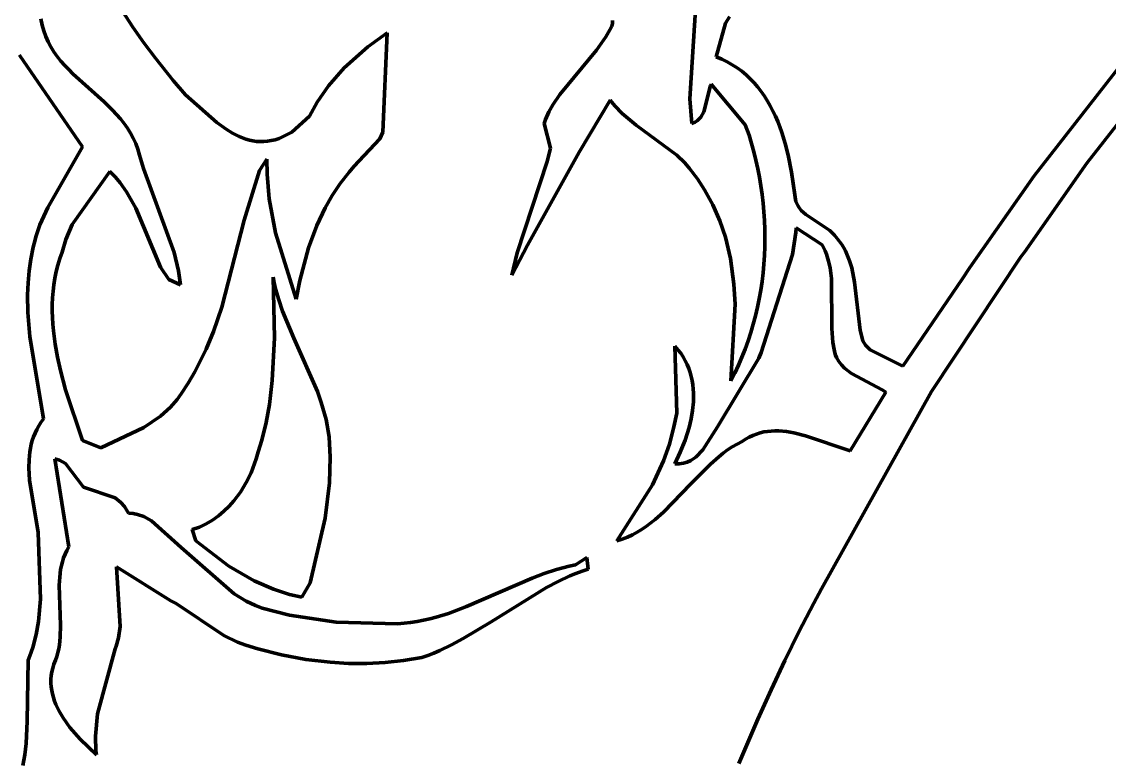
# Model space of a CAD drawing. Header units: millimetres. Extents: x 0 to 15.3, y 0 to 17.7.
# Drawn here: x 7.029 to 8.912, y 6.787 to 8.065 of the extents above; entities that cross this region are included whole.
import ezdxf

# ---------------------------------------------------------------- set-up
doc = ezdxf.new("R2010")
doc.units = ezdxf.units.MM
doc.layers.add('color#0a0a0aff', color=7, linetype='CONTINUOUS', lineweight=100)
doc.layers.add('color#ffffffff', color=7, linetype='CONTINUOUS', lineweight=100)

msp = doc.modelspace()

# ---------------------------------------------------------------- linework, layer by layer
at = {"layer": 'color#0a0a0aff'}
for p, q in [((8.7826, 7.7984), (9.0806, 8.1808)), ((7.2214, 8.0558), (7.2033, 8.0836)), ((8.186, 7.9315), (8.1964, 8.0952)), ((7.0621, 8.07), (7.0641, 8.0594)), ((8.052, 8.0623), (8.051, 8.0573)), ((8.0522, 8.0671), (8.052, 8.0623)), ((8.2479, 8.0625), (8.2315, 8.0042)), ((8.2548, 8.0736), (8.2479, 8.0625)), ((9.0634, 8.0632), (8.8737, 7.8202)), ((7.0641, 8.0594), (7.0669, 8.0493)), ((7.0669, 8.0493), (7.0704, 8.0396)), ((7.2405, 8.0285), (7.2214, 8.0558)), ((7.6619, 8.0457), (7.6283, 8.0217)), ((7.6543, 7.8739), (7.6619, 8.0457)), ((8.0477, 8.0509), (8.0405, 8.0387)), ((8.051, 8.0573), (8.0477, 8.0509)), ((7.0704, 8.0396), (7.0745, 8.0304)), ((7.0745, 8.0304), (7.0793, 8.0216)), ((7.2604, 8.0019), (7.2405, 8.0285)), ((8.0405, 8.0387), (8.0241, 8.0156)), ((7.1343, 7.8482), (7.0248, 8.0073)), ((7.0793, 8.0216), (7.0846, 8.0131)), ((7.0846, 8.0131), (7.0904, 8.005)), ((7.6283, 8.0217), (7.5871, 7.9852)), ((8.0241, 8.0156), (7.9606, 7.939)), ((7.0904, 8.005), (7.0966, 7.9971)), ((7.0966, 7.9971), (7.1033, 7.9895)), ((7.1033, 7.9895), (7.1103, 7.9821)), ((7.2913, 7.9633), (7.2604, 8.0019)), ((8.2315, 8.0042), (8.2414, 8.0002)), ((8.2414, 8.0002), (8.2507, 7.9957)), ((8.2507, 7.9957), (8.2596, 7.9907)), ((8.2596, 7.9907), (8.268, 7.9852)), ((7.1103, 7.9821), (7.1175, 7.9749)), ((7.1175, 7.9749), (7.1714, 7.9263)), ((7.5871, 7.9852), (7.5601, 7.9541)), ((8.268, 7.9852), (8.276, 7.9793)), ((8.276, 7.9793), (8.2836, 7.973)), ((8.2836, 7.973), (8.2907, 7.9663)), ((7.3126, 7.9383), (7.2913, 7.9633)), ((7.5601, 7.9541), (7.5406, 7.9258)), ((8.222, 7.9546), (8.2102, 7.9089)), ((8.223, 7.957), (8.222, 7.9546)), ((8.2816, 7.8868), (8.223, 7.957)), ((8.2907, 7.9663), (8.2974, 7.9593)), ((8.2974, 7.9593), (8.3038, 7.9519)), ((8.3038, 7.9519), (8.3097, 7.9441)), ((7.367, 7.8908), (7.3126, 7.9383)), ((7.9606, 7.939), (7.9489, 7.9213)), ((8.1896, 7.8886), (8.186, 7.9315)), ((8.3097, 7.9441), (8.3153, 7.9361)), ((8.3153, 7.9361), (8.3205, 7.9278)), ((7.1714, 7.9263), (7.1862, 7.9119)), ((7.1862, 7.9119), (7.1932, 7.9044)), ((7.5406, 7.9258), (7.5273, 7.9016)), ((7.9489, 7.9213), (7.942, 7.9089)), ((7.9944, 7.8394), (8.0479, 7.9293)), ((8.0479, 7.9293), (8.056, 7.9195)), ((8.056, 7.9195), (8.0691, 7.906)), ((8.3205, 7.9278), (8.3254, 7.9192)), ((8.3254, 7.9192), (8.33, 7.9104)), ((7.1932, 7.9044), (7.1998, 7.8968)), ((7.1998, 7.8968), (7.2061, 7.8889)), ((7.5273, 7.9016), (7.4966, 7.8741)), ((7.9361, 7.8958), (7.9335, 7.8891)), ((7.942, 7.9089), (7.9361, 7.8958)), ((8.0691, 7.906), (8.0933, 7.8862)), ((8.1996, 7.8941), (8.195, 7.891)), ((8.205, 7.8997), (8.1996, 7.8941)), ((8.2102, 7.9089), (8.205, 7.8997)), ((8.33, 7.9104), (8.3342, 7.9014)), ((8.3342, 7.9014), (8.3382, 7.8922)), ((7.2061, 7.8889), (7.2119, 7.8807)), ((7.2119, 7.8807), (7.2173, 7.8721)), ((7.383, 7.879), (7.367, 7.8908)), ((7.3941, 7.8722), (7.383, 7.879)), ((7.4966, 7.8741), (7.4745, 7.8631)), ((7.6494, 7.8624), (7.6543, 7.8739)), ((7.9335, 7.8891), (7.9446, 7.8462)), ((8.0933, 7.8862), (8.1638, 7.8337)), ((8.195, 7.891), (8.1896, 7.8886)), ((8.2888, 7.8689), (8.2816, 7.8868)), ((8.3382, 7.8922), (8.3418, 7.8828)), ((8.3418, 7.8828), (8.3452, 7.8733)), ((7.2173, 7.8721), (7.2221, 7.8632)), ((7.2221, 7.8632), (7.2263, 7.8539)), ((7.4054, 7.8664), (7.3941, 7.8722)), ((7.4112, 7.8639), (7.4054, 7.8664)), ((7.4171, 7.8618), (7.4112, 7.8639)), ((7.4231, 7.8601), (7.4171, 7.8618)), ((7.4292, 7.8588), (7.4231, 7.8601)), ((7.4353, 7.8579), (7.4292, 7.8588)), ((7.4416, 7.8575), (7.4353, 7.8579)), ((7.448, 7.8575), (7.4416, 7.8575)), ((7.4544, 7.8581), (7.448, 7.8575)), ((7.461, 7.8592), (7.4544, 7.8581)), ((7.4677, 7.8608), (7.461, 7.8592)), ((7.4745, 7.8631), (7.4677, 7.8608)), ((7.6041, 7.8141), (7.6494, 7.8624)), ((8.2931, 7.8544), (8.2888, 7.8689)), ((8.3452, 7.8733), (8.3512, 7.8539)), ((7.0743, 7.7433), (7.1343, 7.8482)), ((7.2263, 7.8539), (7.2298, 7.8442)), ((7.2298, 7.8442), (7.2326, 7.834)), ((7.905, 7.6781), (7.9944, 7.8394)), ((7.9446, 7.8462), (7.9392, 7.823)), ((8.297, 7.8399), (8.2931, 7.8544)), ((8.3006, 7.8252), (8.297, 7.8399)), ((8.3512, 7.8539), (8.3562, 7.8342)), ((7.2326, 7.834), (7.24, 7.8108)), ((7.4406, 7.8073), (7.4532, 7.8271)), ((7.4532, 7.8271), (7.4537, 7.8012)), ((7.9392, 7.823), (7.8868, 7.6648)), ((8.1638, 7.8337), (8.1771, 7.8204)), ((8.1771, 7.8204), (8.1852, 7.8106)), ((8.3039, 7.8104), (8.3006, 7.8252)), ((8.3562, 7.8342), (8.3622, 7.8045)), ((8.8737, 7.8202), (8.7656, 7.666)), ((7.1817, 7.8055), (7.1163, 7.7137)), ((7.191, 7.7961), (7.1817, 7.8055)), ((7.24, 7.8108), (7.2928, 7.6652)), ((7.4142, 7.7211), (7.4406, 7.8073)), ((7.4537, 7.8012), (7.4575, 7.7584)), ((7.5805, 7.7849), (7.5958, 7.8046)), ((7.5958, 7.8046), (7.6041, 7.8141)), ((8.1852, 7.8106), (8.1991, 7.7928)), ((8.3067, 7.7956), (8.3039, 7.8104)), ((8.3622, 7.8045), (8.3678, 7.7654)), ((8.6712, 7.6395), (8.7826, 7.7984)), ((7.1994, 7.7862), (7.191, 7.7961)), ((7.2106, 7.7704), (7.1994, 7.7862)), ((7.5667, 7.7641), (7.5805, 7.7849)), ((8.1991, 7.7928), (8.2116, 7.7741)), ((8.3092, 7.7807), (8.3067, 7.7956)), ((8.3113, 7.7657), (8.3092, 7.7807)), ((7.2264, 7.7423), (7.2106, 7.7704)), ((7.5544, 7.7425), (7.5667, 7.7641)), ((8.2116, 7.7741), (8.2261, 7.7478)), ((8.3131, 7.7507), (8.3113, 7.7657)), ((8.3678, 7.7654), (8.3682, 7.7612)), ((8.3682, 7.7612), (8.3689, 7.7573)), ((7.0602, 7.713), (7.0743, 7.7433)), ((7.2693, 7.6402), (7.2264, 7.7423)), ((7.4575, 7.7584), (7.4684, 7.6994)), ((7.5402, 7.7124), (7.5544, 7.7425)), ((8.2261, 7.7478), (8.238, 7.7203)), ((8.3144, 7.7356), (8.3131, 7.7507)), ((8.3689, 7.7573), (8.3699, 7.7536)), ((8.3699, 7.7536), (8.3713, 7.7502)), ((8.3713, 7.7502), (8.3729, 7.7469)), ((8.3729, 7.7469), (8.3747, 7.7439)), ((8.3747, 7.7439), (8.3791, 7.7383)), ((8.3154, 7.7205), (8.3144, 7.7356)), ((8.3791, 7.7383), (8.3871, 7.7309)), ((8.3871, 7.7309), (8.4286, 7.7033)), ((7.0536, 7.6941), (7.0602, 7.713)), ((7.1163, 7.7137), (7.1051, 7.6879)), ((7.3757, 7.5705), (7.4142, 7.7211)), ((7.5256, 7.6734), (7.5402, 7.7124)), ((8.238, 7.7203), (8.2476, 7.6918)), ((8.316, 7.7054), (8.3154, 7.7205)), ((8.3162, 7.6903), (8.316, 7.7054)), ((8.3705, 7.7079), (8.3698, 7.7001)), ((8.4151, 7.6785), (8.3705, 7.7079)), ((7.0502, 7.681), (7.0536, 7.6941)), ((7.1051, 7.6879), (7.0987, 7.666)), ((7.4684, 7.6994), (7.5042, 7.5845)), ((8.2476, 7.6918), (8.2564, 7.6551)), ((8.316, 7.6751), (8.3162, 7.6903)), ((8.3698, 7.7001), (8.3639, 7.6618)), ((8.4286, 7.7033), (8.4367, 7.6956)), ((8.4367, 7.6956), (8.4412, 7.6897)), ((8.4412, 7.6897), (8.4454, 7.6845)), ((7.0447, 7.6539), (7.0488, 7.6744)), ((7.0488, 7.6744), (7.0502, 7.681)), ((7.5104, 7.6171), (7.5256, 7.6734)), ((7.8778, 7.6261), (7.905, 7.6781)), ((8.3154, 7.66), (8.316, 7.6751)), ((8.4202, 7.668), (8.4151, 7.6785)), ((8.4226, 7.6622), (8.4202, 7.668)), ((8.4454, 7.6845), (8.4491, 7.6792)), ((8.4491, 7.6792), (8.4525, 7.6737)), ((8.4525, 7.6737), (8.4555, 7.6682)), ((8.4555, 7.6682), (8.4582, 7.6625)), ((7.0418, 7.6334), (7.0447, 7.6539)), ((7.0948, 7.6548), (7.0915, 7.6436)), ((7.0987, 7.666), (7.0948, 7.6548)), ((7.2928, 7.6652), (7.3002, 7.6335)), ((7.8868, 7.6648), (7.8778, 7.6261)), ((8.2564, 7.6551), (8.2623, 7.6105)), ((8.3639, 7.6618), (8.3097, 7.492)), ((8.3144, 7.645), (8.3154, 7.66)), ((8.4265, 7.6505), (8.4226, 7.6622)), ((8.4293, 7.6386), (8.4265, 7.6505)), ((8.4582, 7.6625), (8.4628, 7.6508)), ((8.4628, 7.6508), (8.4664, 7.6388)), ((8.7596, 7.6579), (8.6049, 7.4244)), ((8.7656, 7.666), (8.7596, 7.6579)), ((7.0399, 7.6128), (7.0418, 7.6334)), ((7.0887, 7.6323), (7.0864, 7.621)), ((7.0915, 7.6436), (7.0887, 7.6323)), ((7.2839, 7.6186), (7.2693, 7.6402)), ((7.3002, 7.6335), (7.3038, 7.6092)), ((8.3112, 7.6149), (8.313, 7.6299)), ((8.313, 7.6299), (8.3144, 7.645)), ((8.4317, 7.6204), (8.4293, 7.6386)), ((8.4664, 7.6388), (8.4712, 7.6138)), ((8.6577, 7.6194), (8.6712, 7.6395)), ((7.0391, 7.5922), (7.0399, 7.6128)), ((7.0864, 7.621), (7.0846, 7.6096)), ((7.3038, 7.6092), (7.2839, 7.6186)), ((7.4661, 7.6126), (7.4642, 7.6226)), ((7.4642, 7.6226), (7.4665, 7.5173)), ((7.4684, 7.6026), (7.4661, 7.6126)), ((7.5042, 7.5845), (7.5104, 7.6171)), ((8.2623, 7.6105), (8.2645, 7.5758)), ((8.309, 7.6), (8.3112, 7.6149)), ((8.4318, 7.5339), (8.4317, 7.6204)), ((8.4712, 7.6138), (8.481, 7.5307)), ((8.5552, 7.4686), (8.6577, 7.6194)), ((7.0395, 7.5613), (7.0391, 7.5922)), ((7.0832, 7.5982), (7.0823, 7.5868)), ((7.0846, 7.6096), (7.0832, 7.5982)), ((7.4739, 7.5831), (7.4684, 7.6026)), ((8.3064, 7.5851), (8.309, 7.6)), ((7.0818, 7.5754), (7.0817, 7.5639)), ((7.0823, 7.5868), (7.0818, 7.5754)), ((7.4804, 7.5639), (7.4739, 7.5831)), ((8.2645, 7.5758), (8.2569, 7.4429)), ((8.3033, 7.5704), (8.3064, 7.5851)), ((7.0427, 7.5201), (7.0395, 7.5613)), ((7.0817, 7.5639), (7.082, 7.5525)), ((7.3609, 7.5287), (7.3757, 7.5705)), ((7.4999, 7.5171), (7.4804, 7.5639)), ((8.296, 7.5411), (8.2999, 7.5557)), ((8.2999, 7.5557), (8.3033, 7.5704)), ((7.082, 7.5525), (7.0827, 7.541)), ((7.0827, 7.541), (7.0837, 7.5295)), ((8.2917, 7.5266), (8.296, 7.5411)), ((7.0665, 7.377), (7.0427, 7.5201)), ((7.0837, 7.5295), (7.0866, 7.5066)), ((7.3482, 7.4981), (7.3609, 7.5287)), ((7.4665, 7.5173), (7.4629, 7.4437)), ((7.541, 7.4244), (7.4999, 7.5171)), ((8.287, 7.5123), (8.2917, 7.5266)), ((8.4338, 7.5095), (8.4318, 7.5339)), ((8.481, 7.5307), (8.4855, 7.5122)), ((7.0866, 7.5066), (7.0907, 7.4838)), ((7.3387, 7.478), (7.3482, 7.4981)), ((8.1655, 7.4969), (8.1603, 7.5029)), ((8.1603, 7.5029), (8.1635, 7.3871)), ((8.1702, 7.4907), (8.1655, 7.4969)), ((8.2763, 7.4841), (8.2819, 7.4981)), ((8.2819, 7.4981), (8.287, 7.5123)), ((8.4359, 7.4974), (8.4338, 7.5095)), ((8.4374, 7.4914), (8.4359, 7.4974)), ((8.4855, 7.5122), (8.4903, 7.5049)), ((8.4903, 7.5049), (8.4983, 7.497)), ((8.4983, 7.497), (8.5552, 7.4686)), ((7.0907, 7.4838), (7.0958, 7.461)), ((7.3285, 7.4584), (7.3387, 7.478)), ((8.1744, 7.4844), (8.1702, 7.4907)), ((8.1781, 7.4779), (8.1744, 7.4844)), ((8.1813, 7.4712), (8.1781, 7.4779)), ((8.3056, 7.4825), (8.2338, 7.3631)), ((8.2703, 7.4702), (8.2763, 7.4841)), ((8.3097, 7.492), (8.3056, 7.4825)), ((8.4386, 7.4873), (8.4374, 7.4914)), ((8.4402, 7.4836), (8.4386, 7.4873)), ((8.4439, 7.4766), (8.4402, 7.4836)), ((7.0958, 7.461), (7.1049, 7.4272)), ((8.1841, 7.4644), (8.1813, 7.4712)), ((8.1865, 7.4575), (8.1841, 7.4644)), ((8.2638, 7.4565), (8.2703, 7.4702)), ((8.4485, 7.4705), (8.4439, 7.4766)), ((8.4538, 7.465), (8.4485, 7.4705)), ((8.4661, 7.4558), (8.4538, 7.465)), ((7.3174, 7.4392), (7.3285, 7.4584)), ((7.4629, 7.4437), (7.4578, 7.402)), ((8.1884, 7.4505), (8.1865, 7.4575)), ((8.19, 7.4434), (8.1884, 7.4505)), ((8.1911, 7.4362), (8.19, 7.4434)), ((8.2569, 7.4429), (8.2638, 7.4565)), ((8.5192, 7.4277), (8.4661, 7.4558)), ((7.1049, 7.4272), (7.134, 7.3394)), ((7.3053, 7.4204), (7.3174, 7.4392)), ((7.5477, 7.4053), (7.541, 7.4244)), ((8.1919, 7.4289), (8.1911, 7.4362)), ((8.1923, 7.4216), (8.1919, 7.4289)), ((8.1924, 7.4142), (8.1923, 7.4216)), ((8.6049, 7.4244), (8.4139, 7.0826)), ((8.4639, 7.322), (8.5255, 7.4232)), ((8.5255, 7.4232), (8.5192, 7.4277)), ((7.2865, 7.3975), (7.2982, 7.4108)), ((7.2982, 7.4108), (7.3053, 7.4204)), ((7.5535, 7.3859), (7.5477, 7.4053)), ((8.1907, 7.3919), (8.1922, 7.4068)), ((8.1922, 7.4068), (8.1924, 7.4142)), ((7.2691, 7.382), (7.2865, 7.3975)), ((7.4578, 7.402), (7.4521, 7.371)), ((7.5559, 7.3761), (7.5535, 7.3859)), ((8.1635, 7.3871), (8.1583, 7.3633)), ((8.1882, 7.3769), (8.1907, 7.3919)), ((7.0549, 7.3589), (7.0583, 7.3651)), ((7.0583, 7.3651), (7.0621, 7.3711)), ((7.0621, 7.3711), (7.0665, 7.377)), ((7.2402, 7.3623), (7.2691, 7.382)), ((7.4521, 7.371), (7.4445, 7.3403)), ((7.558, 7.3661), (7.5559, 7.3761)), ((7.5597, 7.356), (7.558, 7.3661)), ((8.1847, 7.3621), (8.1882, 7.3769)), ((7.0472, 7.3398), (7.0494, 7.3462)), ((7.0494, 7.3462), (7.0519, 7.3526)), ((7.0519, 7.3526), (7.0549, 7.3589)), ((7.1661, 7.3268), (7.2402, 7.3623)), ((7.5611, 7.3458), (7.5597, 7.356)), ((8.1583, 7.3633), (8.1506, 7.3334)), ((8.1778, 7.3403), (8.1847, 7.3621)), ((8.2338, 7.3631), (8.2084, 7.3237)), ((8.2887, 7.3456), (8.295, 7.3485)), ((8.295, 7.3485), (8.3013, 7.3509)), ((8.3013, 7.3509), (8.3076, 7.3529)), ((8.3076, 7.3529), (8.314, 7.3544)), ((8.314, 7.3544), (8.3205, 7.3554)), ((8.3205, 7.3554), (8.327, 7.3561)), ((8.327, 7.3561), (8.3335, 7.3563)), ((8.3335, 7.3563), (8.34, 7.3563)), ((8.34, 7.3563), (8.3532, 7.3551)), ((8.3532, 7.3551), (8.3664, 7.3529)), ((8.3664, 7.3529), (8.3863, 7.3479)), ((8.3863, 7.3479), (8.4639, 7.322)), ((7.044, 7.3265), (7.0454, 7.3332)), ((7.0454, 7.3332), (7.0472, 7.3398)), ((7.134, 7.3394), (7.1661, 7.3268)), ((7.4445, 7.3403), (7.4384, 7.32)), ((7.5632, 7.3105), (7.5611, 7.3458)), ((8.1506, 7.3334), (8.1404, 7.3045)), ((8.1694, 7.3193), (8.1778, 7.3403)), ((8.2515, 7.3232), (8.2595, 7.3285)), ((8.2595, 7.3285), (8.2678, 7.3335)), ((8.2678, 7.3335), (8.2764, 7.338)), ((8.2764, 7.338), (8.2825, 7.3421)), ((8.2825, 7.3421), (8.2887, 7.3456)), ((7.0416, 7.3061), (7.0429, 7.3198)), ((7.0429, 7.3198), (7.044, 7.3265)), ((7.4384, 7.32), (7.435, 7.3077)), ((7.5621, 7.2664), (7.5632, 7.3105)), ((8.1598, 7.2994), (8.1694, 7.3193)), ((8.1962, 7.311), (8.1878, 7.3052)), ((8.2084, 7.3237), (8.1962, 7.311)), ((8.2216, 7.2989), (8.2361, 7.3116)), ((8.2361, 7.3116), (8.2437, 7.3175)), ((8.2437, 7.3175), (8.2515, 7.3232)), ((7.0413, 7.2922), (7.0416, 7.3061)), ((7.0426, 7.271), (7.0413, 7.2922)), ((7.0863, 7.3077), (7.1103, 7.1555)), ((7.094, 7.3058), (7.0863, 7.3077)), ((7.1046, 7.2999), (7.094, 7.3058)), ((7.1356, 7.2586), (7.1046, 7.2999)), ((7.435, 7.3077), (7.4261, 7.2838)), ((8.1404, 7.3045), (8.1212, 7.2628)), ((8.1638, 7.2992), (8.1598, 7.2994)), ((8.1677, 7.2993), (8.1638, 7.2992)), ((8.1749, 7.3003), (8.1677, 7.2993)), ((8.1816, 7.3023), (8.1749, 7.3003)), ((8.1878, 7.3052), (8.1816, 7.3023)), ((8.1875, 7.2644), (8.2216, 7.2989)), ((7.0572, 7.1804), (7.0426, 7.271)), ((7.4261, 7.2838), (7.4177, 7.2666)), ((7.1906, 7.2401), (7.1356, 7.2586)), ((7.4177, 7.2666), (7.4079, 7.2503)), ((7.5547, 7.205), (7.5621, 7.2664)), ((8.1212, 7.2628), (8.0594, 7.1656)), ((8.1404, 7.2156), (8.1875, 7.2644)), ((7.2006, 7.2325), (7.1906, 7.2401)), ((7.3965, 7.2351), (7.3882, 7.2257)), ((7.4079, 7.2503), (7.3965, 7.2351)), ((7.207, 7.2253), (7.2006, 7.2325)), ((7.2122, 7.2167), (7.207, 7.2253)), ((7.2137, 7.2135), (7.2122, 7.2167)), ((7.3791, 7.217), (7.3695, 7.2089)), ((7.3882, 7.2257), (7.3791, 7.217)), ((8.1261, 7.2029), (8.1404, 7.2156)), ((7.2219, 7.2129), (7.2137, 7.2135)), ((7.2296, 7.2114), (7.2219, 7.2129)), ((7.2405, 7.2078), (7.2296, 7.2114)), ((7.2537, 7.2006), (7.2405, 7.2078)), ((7.3051, 7.154), (7.2537, 7.2006)), ((7.3591, 7.2017), (7.3482, 7.1952)), ((7.3695, 7.2089), (7.3591, 7.2017)), ((7.5283, 7.0932), (7.5547, 7.205)), ((8.111, 7.1913), (8.1187, 7.197)), ((8.1187, 7.197), (8.1261, 7.2029)), ((7.0616, 7.0646), (7.0572, 7.1804)), ((7.3366, 7.1897), (7.3243, 7.1852)), ((7.3243, 7.1852), (7.3302, 7.1659)), ((7.3482, 7.1952), (7.3366, 7.1897)), ((8.0779, 7.1724), (8.0866, 7.1765)), ((8.0866, 7.1765), (8.095, 7.1811)), ((8.095, 7.1811), (8.1032, 7.186)), ((8.1032, 7.186), (8.111, 7.1913)), ((7.3302, 7.1659), (7.3878, 7.1218)), ((8.0594, 7.1656), (8.0688, 7.1688)), ((8.0688, 7.1688), (8.0779, 7.1724)), ((7.1039, 7.1426), (7.1014, 7.1361)), ((7.1068, 7.1491), (7.1039, 7.1426)), ((7.1103, 7.1555), (7.1068, 7.1491)), ((7.3966, 7.0739), (7.3051, 7.154)), ((7.0977, 7.1229), (7.0963, 7.1162)), ((7.0993, 7.1295), (7.0977, 7.1229)), ((7.1014, 7.1361), (7.0993, 7.1295)), ((7.1993, 7.0174), (7.1928, 7.1205)), ((7.1928, 7.1205), (7.2872, 7.062)), ((7.3878, 7.1218), (7.4317, 7.0963)), ((7.9768, 7.122), (7.9659, 7.1192)), ((7.9878, 7.1244), (7.9768, 7.122)), ((8.0074, 7.1368), (7.9878, 7.1244)), ((8.01, 7.117), (8.0074, 7.1368)), ((7.0946, 7.1027), (7.0939, 7.0891)), ((7.0963, 7.1162), (7.0946, 7.1027)), ((7.9129, 7.1012), (7.7993, 7.0519)), ((7.9339, 7.1091), (7.9129, 7.1012)), ((7.9552, 7.1161), (7.9339, 7.1091)), ((7.9659, 7.1192), (7.9552, 7.1161)), ((7.9578, 7.0955), (7.9783, 7.105)), ((7.9783, 7.105), (7.9887, 7.1093)), ((7.9887, 7.1093), (7.9993, 7.1134)), ((7.9993, 7.1134), (8.01, 7.117)), ((7.0939, 7.0891), (7.0963, 7.0199)), ((7.4317, 7.0963), (7.4649, 7.0819)), ((7.5138, 7.068), (7.5283, 7.0932)), ((7.8417, 7.0256), (7.9379, 7.0851)), ((7.9379, 7.0851), (7.9578, 7.0955)), ((8.4139, 7.0826), (8.4007, 7.058)), ((7.058, 7.0263), (7.0616, 7.0646)), ((7.4174, 7.0615), (7.3966, 7.0739)), ((7.4649, 7.0819), (7.4925, 7.0729)), ((7.4925, 7.0729), (7.5138, 7.068)), ((7.2872, 7.062), (7.2966, 7.0573)), ((7.2966, 7.0573), (7.379, 7.0018)), ((7.4339, 7.0536), (7.4174, 7.0615)), ((7.4454, 7.0492), (7.4339, 7.0536)), ((7.4928, 7.0368), (7.4454, 7.0492)), ((7.7993, 7.0519), (7.7678, 7.0401)), ((8.4007, 7.058), (8.3751, 7.0084)), ((7.0538, 7.0036), (7.058, 7.0263)), ((7.5736, 7.0251), (7.4928, 7.0368)), ((7.7137, 7.026), (7.7025, 7.0243)), ((7.7247, 7.0282), (7.7137, 7.026)), ((7.7356, 7.0307), (7.7247, 7.0282)), ((7.7464, 7.0335), (7.7356, 7.0307)), ((7.7678, 7.0401), (7.7464, 7.0335)), ((7.0963, 7.0199), (7.0957, 6.9992)), ((7.1963, 6.998), (7.1993, 7.0174)), ((7.6798, 7.0222), (7.5736, 7.0251)), ((7.6912, 7.023), (7.6798, 7.0222)), ((7.7025, 7.0243), (7.6912, 7.023)), ((7.7933, 6.9964), (7.8417, 7.0256)), ((8.3751, 7.0084), (8.3504, 6.9584)), ((7.048, 6.9812), (7.0538, 7.0036)), ((7.0957, 6.9992), (7.0941, 6.9856)), ((7.1923, 6.9836), (7.1963, 6.998)), ((7.379, 7.0018), (7.4023, 6.99)), ((7.4023, 6.99), (7.4173, 6.9849)), ((7.7735, 6.9857), (7.7933, 6.9964)), ((7.043, 6.9665), (7.048, 6.9812)), ((7.0914, 6.9721), (7.0894, 6.9655)), ((7.0929, 6.9788), (7.0914, 6.9721)), ((7.0941, 6.9856), (7.0929, 6.9788)), ((7.1602, 6.8663), (7.1906, 6.9788)), ((7.1906, 6.9788), (7.1923, 6.9836)), ((7.4173, 6.9849), (7.4376, 6.9787)), ((7.4376, 6.9787), (7.4788, 6.9682)), ((7.7324, 6.9673), (7.7429, 6.9715)), ((7.7429, 6.9715), (7.7532, 6.976)), ((7.7532, 6.976), (7.7735, 6.9857)), ((7.0384, 6.8534), (7.0401, 6.9592)), ((7.0401, 6.9592), (7.043, 6.9665)), ((7.0845, 6.9522), (7.0825, 6.9455)), ((7.0871, 6.9589), (7.0845, 6.9522)), ((7.0894, 6.9655), (7.0871, 6.9589)), ((7.4788, 6.9682), (7.5207, 6.9604)), ((7.5207, 6.9604), (7.563, 6.9554)), ((7.563, 6.9554), (7.5949, 6.9536)), ((7.5949, 6.9536), (7.6268, 6.9534)), ((7.6268, 6.9534), (7.6586, 6.955)), ((7.6586, 6.955), (7.6903, 6.9583)), ((7.6903, 6.9583), (7.7218, 6.9635)), ((7.7218, 6.9635), (7.7324, 6.9673)), ((8.3504, 6.9584), (8.3267, 6.9079)), ((7.08, 6.9324), (7.0795, 6.9259)), ((7.081, 6.9389), (7.08, 6.9324)), ((7.0825, 6.9455), (7.081, 6.9389)), ((7.0795, 6.9259), (7.0795, 6.9194)), ((7.0795, 6.9194), (7.08, 6.9131)), ((7.08, 6.9131), (7.0808, 6.9068)), ((7.0808, 6.9068), (7.0821, 6.9005)), ((7.0821, 6.9005), (7.0837, 6.8944)), ((7.0837, 6.8944), (7.0857, 6.8883)), ((8.3267, 6.9079), (8.3039, 6.857)), ((7.0857, 6.8883), (7.0881, 6.8823)), ((7.0881, 6.8823), (7.0937, 6.8705)), ((7.0937, 6.8705), (7.1004, 6.859)), ((7.1004, 6.859), (7.112, 6.8426)), ((7.1569, 6.8276), (7.1602, 6.8663)), ((8.3039, 6.857), (8.2711, 6.78)), ((7.0363, 6.8145), (7.0384, 6.8534)), ((7.112, 6.8426), (7.1298, 6.8221)), ((7.1298, 6.8221), (7.1581, 6.7949)), ((7.1575, 6.8015), (7.1569, 6.8276)), ((7.0342, 6.7953), (7.0363, 6.8145)), ((7.1581, 6.7949), (7.1575, 6.8015)), ((7.031, 6.7764), (7.0342, 6.7953))]:
    msp.add_line(p, q, dxfattribs=at)
at = {"layer": 'color#ffffffff'}
for p, q in [((9.0806, 8.1808), (8.7826, 7.7984)), ((7.2033, 8.0836), (7.2214, 8.0558)), ((8.1964, 8.0952), (8.186, 7.9315)), ((7.0641, 8.0594), (7.0621, 8.07)), ((8.051, 8.0573), (8.052, 8.0623)), ((8.052, 8.0623), (8.0522, 8.0671)), ((8.2315, 8.0042), (8.2479, 8.0625)), ((8.2479, 8.0625), (8.2548, 8.0736)), ((8.8737, 7.8202), (9.0634, 8.0632)), ((7.0669, 8.0493), (7.0641, 8.0594)), ((7.0704, 8.0396), (7.0669, 8.0493)), ((7.2214, 8.0558), (7.2405, 8.0285)), ((7.6283, 8.0217), (7.6619, 8.0457)), ((7.6619, 8.0457), (7.6543, 7.8739)), ((8.0405, 8.0387), (8.0477, 8.0509)), ((8.0477, 8.0509), (8.051, 8.0573)), ((7.0745, 8.0304), (7.0704, 8.0396)), ((7.0793, 8.0216), (7.0745, 8.0304)), ((7.2405, 8.0285), (7.2604, 8.0019)), ((8.0241, 8.0156), (8.0405, 8.0387)), ((7.0248, 8.0073), (7.1343, 7.8482)), ((7.0846, 8.0131), (7.0793, 8.0216)), ((7.0904, 8.005), (7.0846, 8.0131)), ((7.5871, 7.9852), (7.6283, 8.0217)), ((7.9606, 7.939), (8.0241, 8.0156)), ((7.0966, 7.9971), (7.0904, 8.005)), ((7.1033, 7.9895), (7.0966, 7.9971)), ((7.1103, 7.9821), (7.1033, 7.9895)), ((7.2604, 8.0019), (7.2913, 7.9633)), ((8.2414, 8.0002), (8.2315, 8.0042)), ((8.2507, 7.9957), (8.2414, 8.0002)), ((8.2596, 7.9907), (8.2507, 7.9957)), ((8.268, 7.9852), (8.2596, 7.9907)), ((7.1175, 7.9749), (7.1103, 7.9821)), ((7.1714, 7.9263), (7.1175, 7.9749)), ((7.5601, 7.9541), (7.5871, 7.9852)), ((8.276, 7.9793), (8.268, 7.9852)), ((8.2836, 7.973), (8.276, 7.9793)), ((8.2907, 7.9663), (8.2836, 7.973)), ((7.2913, 7.9633), (7.3126, 7.9383)), ((7.5406, 7.9258), (7.5601, 7.9541)), ((8.2102, 7.9089), (8.222, 7.9546)), ((8.222, 7.9546), (8.223, 7.957)), ((8.223, 7.957), (8.2816, 7.8868)), ((8.2974, 7.9593), (8.2907, 7.9663)), ((8.3038, 7.9519), (8.2974, 7.9593)), ((8.3097, 7.9441), (8.3038, 7.9519)), ((7.3126, 7.9383), (7.367, 7.8908)), ((7.9489, 7.9213), (7.9606, 7.939)), ((8.186, 7.9315), (8.1896, 7.8886)), ((8.3153, 7.9361), (8.3097, 7.9441)), ((8.3205, 7.9278), (8.3153, 7.9361)), ((7.1862, 7.9119), (7.1714, 7.9263)), ((7.1932, 7.9044), (7.1862, 7.9119)), ((7.5273, 7.9016), (7.5406, 7.9258)), ((7.942, 7.9089), (7.9489, 7.9213)), ((8.0479, 7.9293), (7.9944, 7.8394)), ((8.056, 7.9195), (8.0479, 7.9293)), ((8.0691, 7.906), (8.056, 7.9195)), ((8.3254, 7.9192), (8.3205, 7.9278)), ((8.33, 7.9104), (8.3254, 7.9192)), ((7.1998, 7.8968), (7.1932, 7.9044)), ((7.2061, 7.8889), (7.1998, 7.8968)), ((7.4966, 7.8741), (7.5273, 7.9016)), ((7.9335, 7.8891), (7.9361, 7.8958)), ((7.9361, 7.8958), (7.942, 7.9089)), ((8.0933, 7.8862), (8.0691, 7.906)), ((8.195, 7.891), (8.1996, 7.8941)), ((8.1996, 7.8941), (8.205, 7.8997)), ((8.205, 7.8997), (8.2102, 7.9089)), ((8.3342, 7.9014), (8.33, 7.9104)), ((8.3382, 7.8922), (8.3342, 7.9014)), ((7.2119, 7.8807), (7.2061, 7.8889)), ((7.2173, 7.8721), (7.2119, 7.8807)), ((7.367, 7.8908), (7.383, 7.879)), ((7.383, 7.879), (7.3941, 7.8722)), ((7.4745, 7.8631), (7.4966, 7.8741)), ((7.6543, 7.8739), (7.6494, 7.8624)), ((7.9446, 7.8462), (7.9335, 7.8891)), ((8.1638, 7.8337), (8.0933, 7.8862)), ((8.1896, 7.8886), (8.195, 7.891)), ((8.2816, 7.8868), (8.2888, 7.8689)), ((8.3418, 7.8828), (8.3382, 7.8922)), ((8.3452, 7.8733), (8.3418, 7.8828)), ((7.2221, 7.8632), (7.2173, 7.8721)), ((7.2263, 7.8539), (7.2221, 7.8632)), ((7.3941, 7.8722), (7.4054, 7.8664)), ((7.4054, 7.8664), (7.4112, 7.8639)), ((7.4112, 7.8639), (7.4171, 7.8618)), ((7.4171, 7.8618), (7.4231, 7.8601)), ((7.4231, 7.8601), (7.4292, 7.8588)), ((7.4292, 7.8588), (7.4353, 7.8579)), ((7.4353, 7.8579), (7.4416, 7.8575)), ((7.4416, 7.8575), (7.448, 7.8575)), ((7.448, 7.8575), (7.4544, 7.8581)), ((7.4544, 7.8581), (7.461, 7.8592)), ((7.461, 7.8592), (7.4677, 7.8608)), ((7.4677, 7.8608), (7.4745, 7.8631)), ((7.6494, 7.8624), (7.6041, 7.8141)), ((8.2888, 7.8689), (8.2931, 7.8544)), ((8.3512, 7.8539), (8.3452, 7.8733)), ((7.1343, 7.8482), (7.0743, 7.7433)), ((7.2298, 7.8442), (7.2263, 7.8539)), ((7.2326, 7.834), (7.2298, 7.8442)), ((7.9944, 7.8394), (7.905, 7.6781)), ((7.9392, 7.823), (7.9446, 7.8462)), ((8.2931, 7.8544), (8.297, 7.8399)), ((8.297, 7.8399), (8.3006, 7.8252)), ((8.3562, 7.8342), (8.3512, 7.8539)), ((7.24, 7.8108), (7.2326, 7.834)), ((7.4532, 7.8271), (7.4406, 7.8073)), ((7.4537, 7.8012), (7.4532, 7.8271)), ((7.8868, 7.6648), (7.9392, 7.823)), ((8.1771, 7.8204), (8.1638, 7.8337)), ((8.1852, 7.8106), (8.1771, 7.8204)), ((8.3006, 7.8252), (8.3039, 7.8104)), ((8.3622, 7.8045), (8.3562, 7.8342)), ((8.7656, 7.666), (8.8737, 7.8202)), ((7.1163, 7.7137), (7.1817, 7.8055)), ((7.1817, 7.8055), (7.191, 7.7961)), ((7.2928, 7.6652), (7.24, 7.8108)), ((7.4406, 7.8073), (7.4142, 7.7211)), ((7.4575, 7.7584), (7.4537, 7.8012)), ((7.5958, 7.8046), (7.5805, 7.7849)), ((7.6041, 7.8141), (7.5958, 7.8046)), ((8.1991, 7.7928), (8.1852, 7.8106)), ((8.3039, 7.8104), (8.3067, 7.7956)), ((8.3678, 7.7654), (8.3622, 7.8045)), ((8.7826, 7.7984), (8.6712, 7.6395)), ((7.191, 7.7961), (7.1994, 7.7862)), ((7.1994, 7.7862), (7.2106, 7.7704)), ((7.5805, 7.7849), (7.5667, 7.7641)), ((8.2116, 7.7741), (8.1991, 7.7928)), ((8.3067, 7.7956), (8.3092, 7.7807)), ((8.3092, 7.7807), (8.3113, 7.7657)), ((7.2106, 7.7704), (7.2264, 7.7423)), ((7.5667, 7.7641), (7.5544, 7.7425)), ((8.2261, 7.7478), (8.2116, 7.7741)), ((8.3113, 7.7657), (8.3131, 7.7507)), ((8.3682, 7.7612), (8.3678, 7.7654)), ((8.3689, 7.7573), (8.3682, 7.7612)), ((7.0743, 7.7433), (7.0602, 7.713)), ((7.2264, 7.7423), (7.2693, 7.6402)), ((7.4684, 7.6994), (7.4575, 7.7584)), ((7.5544, 7.7425), (7.5402, 7.7124)), ((8.238, 7.7203), (8.2261, 7.7478)), ((8.3131, 7.7507), (8.3144, 7.7356)), ((8.3699, 7.7536), (8.3689, 7.7573)), ((8.3713, 7.7502), (8.3699, 7.7536)), ((8.3729, 7.7469), (8.3713, 7.7502)), ((8.3747, 7.7439), (8.3729, 7.7469)), ((8.3791, 7.7383), (8.3747, 7.7439)), ((8.3144, 7.7356), (8.3154, 7.7205)), ((8.3871, 7.7309), (8.3791, 7.7383)), ((8.4286, 7.7033), (8.3871, 7.7309)), ((7.0602, 7.713), (7.0536, 7.6941)), ((7.1051, 7.6879), (7.1163, 7.7137)), ((7.4142, 7.7211), (7.3757, 7.5705)), ((7.5402, 7.7124), (7.5256, 7.6734)), ((8.2476, 7.6918), (8.238, 7.7203)), ((8.3154, 7.7205), (8.316, 7.7054)), ((8.316, 7.7054), (8.3162, 7.6903)), ((8.3698, 7.7001), (8.3705, 7.7079)), ((8.3705, 7.7079), (8.4151, 7.6785)), ((7.0536, 7.6941), (7.0502, 7.681)), ((7.0987, 7.666), (7.1051, 7.6879)), ((7.5042, 7.5845), (7.4684, 7.6994)), ((8.2564, 7.6551), (8.2476, 7.6918)), ((8.3162, 7.6903), (8.316, 7.6751)), ((8.3639, 7.6618), (8.3698, 7.7001)), ((8.4367, 7.6956), (8.4286, 7.7033)), ((8.4412, 7.6897), (8.4367, 7.6956)), ((8.4454, 7.6845), (8.4412, 7.6897)), ((7.0488, 7.6744), (7.0447, 7.6539)), ((7.0502, 7.681), (7.0488, 7.6744)), ((7.5256, 7.6734), (7.5104, 7.6171)), ((7.905, 7.6781), (7.8778, 7.6261)), ((8.316, 7.6751), (8.3154, 7.66)), ((8.4151, 7.6785), (8.4202, 7.668)), ((8.4202, 7.668), (8.4226, 7.6622)), ((8.4491, 7.6792), (8.4454, 7.6845)), ((8.4525, 7.6737), (8.4491, 7.6792)), ((8.4555, 7.6682), (8.4525, 7.6737)), ((8.4582, 7.6625), (8.4555, 7.6682)), ((7.0447, 7.6539), (7.0418, 7.6334)), ((7.0915, 7.6436), (7.0948, 7.6548)), ((7.0948, 7.6548), (7.0987, 7.666)), ((7.3002, 7.6335), (7.2928, 7.6652)), ((7.8778, 7.6261), (7.8868, 7.6648)), ((8.2623, 7.6105), (8.2564, 7.6551)), ((8.3097, 7.492), (8.3639, 7.6618)), ((8.3154, 7.66), (8.3144, 7.645)), ((8.4226, 7.6622), (8.4265, 7.6505)), ((8.4265, 7.6505), (8.4293, 7.6386)), ((8.4628, 7.6508), (8.4582, 7.6625)), ((8.4664, 7.6388), (8.4628, 7.6508)), ((8.6049, 7.4244), (8.7596, 7.6579)), ((8.7596, 7.6579), (8.7656, 7.666)), ((7.0418, 7.6334), (7.0399, 7.6128)), ((7.0864, 7.621), (7.0887, 7.6323)), ((7.0887, 7.6323), (7.0915, 7.6436)), ((7.2693, 7.6402), (7.2839, 7.6186)), ((7.3038, 7.6092), (7.3002, 7.6335)), ((8.313, 7.6299), (8.3112, 7.6149)), ((8.3144, 7.645), (8.313, 7.6299)), ((8.4293, 7.6386), (8.4317, 7.6204)), ((8.4712, 7.6138), (8.4664, 7.6388)), ((8.6712, 7.6395), (8.6577, 7.6194)), ((7.0399, 7.6128), (7.0391, 7.5922)), ((7.0846, 7.6096), (7.0864, 7.621)), ((7.2839, 7.6186), (7.3038, 7.6092)), ((7.4665, 7.5173), (7.4642, 7.6226)), ((7.4642, 7.6226), (7.4661, 7.6126)), ((7.4661, 7.6126), (7.4684, 7.6026)), ((7.5104, 7.6171), (7.5042, 7.5845)), ((8.2645, 7.5758), (8.2623, 7.6105)), ((8.3112, 7.6149), (8.309, 7.6)), ((8.4317, 7.6204), (8.4318, 7.5339)), ((8.481, 7.5307), (8.4712, 7.6138)), ((8.6577, 7.6194), (8.5552, 7.4686)), ((7.0391, 7.5922), (7.0395, 7.5613)), ((7.0823, 7.5868), (7.0832, 7.5982)), ((7.0832, 7.5982), (7.0846, 7.6096)), ((7.4684, 7.6026), (7.4739, 7.5831)), ((8.309, 7.6), (8.3064, 7.5851)), ((7.0817, 7.5639), (7.0818, 7.5754)), ((7.0818, 7.5754), (7.0823, 7.5868)), ((7.4739, 7.5831), (7.4804, 7.5639)), ((8.2569, 7.4429), (8.2645, 7.5758)), ((8.3064, 7.5851), (8.3033, 7.5704)), ((7.0395, 7.5613), (7.0427, 7.5201)), ((7.082, 7.5525), (7.0817, 7.5639)), ((7.3757, 7.5705), (7.3609, 7.5287)), ((7.4804, 7.5639), (7.4999, 7.5171)), ((8.2999, 7.5557), (8.296, 7.5411)), ((8.3033, 7.5704), (8.2999, 7.5557)), ((7.0827, 7.541), (7.082, 7.5525)), ((7.0837, 7.5295), (7.0827, 7.541)), ((8.296, 7.5411), (8.2917, 7.5266)), ((7.0427, 7.5201), (7.0665, 7.377)), ((7.0866, 7.5066), (7.0837, 7.5295)), ((7.3609, 7.5287), (7.3482, 7.4981)), ((7.4629, 7.4437), (7.4665, 7.5173)), ((7.4999, 7.5171), (7.541, 7.4244)), ((8.2917, 7.5266), (8.287, 7.5123)), ((8.4318, 7.5339), (8.4338, 7.5095)), ((8.4855, 7.5122), (8.481, 7.5307)), ((7.0907, 7.4838), (7.0866, 7.5066)), ((7.3482, 7.4981), (7.3387, 7.478)), ((8.1635, 7.3871), (8.1603, 7.5029)), ((8.1603, 7.5029), (8.1655, 7.4969)), ((8.1655, 7.4969), (8.1702, 7.4907)), ((8.2819, 7.4981), (8.2763, 7.4841)), ((8.287, 7.5123), (8.2819, 7.4981)), ((8.4338, 7.5095), (8.4359, 7.4974)), ((8.4359, 7.4974), (8.4374, 7.4914)), ((8.4903, 7.5049), (8.4855, 7.5122)), ((8.4983, 7.497), (8.4903, 7.5049)), ((8.5552, 7.4686), (8.4983, 7.497)), ((7.0958, 7.461), (7.0907, 7.4838)), ((7.3387, 7.478), (7.3285, 7.4584)), ((8.1702, 7.4907), (8.1744, 7.4844)), ((8.1744, 7.4844), (8.1781, 7.4779)), ((8.1781, 7.4779), (8.1813, 7.4712)), ((8.2338, 7.3631), (8.3056, 7.4825)), ((8.2763, 7.4841), (8.2703, 7.4702)), ((8.3056, 7.4825), (8.3097, 7.492)), ((8.4374, 7.4914), (8.4386, 7.4873)), ((8.4386, 7.4873), (8.4402, 7.4836)), ((8.4402, 7.4836), (8.4439, 7.4766)), ((7.1049, 7.4272), (7.0958, 7.461)), ((8.1813, 7.4712), (8.1841, 7.4644)), ((8.1841, 7.4644), (8.1865, 7.4575)), ((8.2703, 7.4702), (8.2638, 7.4565)), ((8.4439, 7.4766), (8.4485, 7.4705)), ((8.4485, 7.4705), (8.4538, 7.465)), ((8.4538, 7.465), (8.4661, 7.4558)), ((7.3285, 7.4584), (7.3174, 7.4392)), ((7.4578, 7.402), (7.4629, 7.4437)), ((8.1865, 7.4575), (8.1884, 7.4505)), ((8.1884, 7.4505), (8.19, 7.4434)), ((8.19, 7.4434), (8.1911, 7.4362)), ((8.2638, 7.4565), (8.2569, 7.4429)), ((8.4661, 7.4558), (8.5192, 7.4277)), ((7.134, 7.3394), (7.1049, 7.4272)), ((7.3174, 7.4392), (7.3053, 7.4204)), ((7.541, 7.4244), (7.5477, 7.4053)), ((8.1911, 7.4362), (8.1919, 7.4289)), ((8.1919, 7.4289), (8.1923, 7.4216)), ((8.1923, 7.4216), (8.1924, 7.4142)), ((8.4139, 7.0826), (8.6049, 7.4244)), ((8.5255, 7.4232), (8.4639, 7.322)), ((8.5192, 7.4277), (8.5255, 7.4232)), ((7.2982, 7.4108), (7.2865, 7.3975)), ((7.3053, 7.4204), (7.2982, 7.4108)), ((7.5477, 7.4053), (7.5535, 7.3859)), ((8.1922, 7.4068), (8.1907, 7.3919)), ((8.1924, 7.4142), (8.1922, 7.4068)), ((7.2865, 7.3975), (7.2691, 7.382)), ((7.4521, 7.371), (7.4578, 7.402)), ((7.5535, 7.3859), (7.5559, 7.3761)), ((8.1583, 7.3633), (8.1635, 7.3871)), ((8.1907, 7.3919), (8.1882, 7.3769)), ((7.0583, 7.3651), (7.0549, 7.3589)), ((7.0621, 7.3711), (7.0583, 7.3651)), ((7.0665, 7.377), (7.0621, 7.3711)), ((7.2691, 7.382), (7.2402, 7.3623)), ((7.4445, 7.3403), (7.4521, 7.371)), ((7.5559, 7.3761), (7.558, 7.3661)), ((7.558, 7.3661), (7.5597, 7.356)), ((8.1882, 7.3769), (8.1847, 7.3621)), ((7.0494, 7.3462), (7.0472, 7.3398)), ((7.0519, 7.3526), (7.0494, 7.3462)), ((7.0549, 7.3589), (7.0519, 7.3526)), ((7.2402, 7.3623), (7.1661, 7.3268)), ((7.5597, 7.356), (7.5611, 7.3458)), ((8.1506, 7.3334), (8.1583, 7.3633)), ((8.1847, 7.3621), (8.1778, 7.3403)), ((8.2084, 7.3237), (8.2338, 7.3631)), ((8.295, 7.3485), (8.2887, 7.3456)), ((8.3013, 7.3509), (8.295, 7.3485)), ((8.3076, 7.3529), (8.3013, 7.3509)), ((8.314, 7.3544), (8.3076, 7.3529)), ((8.3205, 7.3554), (8.314, 7.3544)), ((8.327, 7.3561), (8.3205, 7.3554)), ((8.3335, 7.3563), (8.327, 7.3561)), ((8.34, 7.3563), (8.3335, 7.3563)), ((8.3532, 7.3551), (8.34, 7.3563)), ((8.3664, 7.3529), (8.3532, 7.3551)), ((8.3863, 7.3479), (8.3664, 7.3529)), ((8.4639, 7.322), (8.3863, 7.3479)), ((7.0454, 7.3332), (7.044, 7.3265)), ((7.0472, 7.3398), (7.0454, 7.3332)), ((7.1661, 7.3268), (7.134, 7.3394)), ((7.4384, 7.32), (7.4445, 7.3403)), ((7.5611, 7.3458), (7.5632, 7.3105)), ((8.1404, 7.3045), (8.1506, 7.3334)), ((8.1778, 7.3403), (8.1694, 7.3193)), ((8.2595, 7.3285), (8.2515, 7.3232)), ((8.2678, 7.3335), (8.2595, 7.3285)), ((8.2764, 7.338), (8.2678, 7.3335)), ((8.2825, 7.3421), (8.2764, 7.338)), ((8.2887, 7.3456), (8.2825, 7.3421)), ((7.0429, 7.3198), (7.0416, 7.3061)), ((7.044, 7.3265), (7.0429, 7.3198)), ((7.435, 7.3077), (7.4384, 7.32)), ((7.5632, 7.3105), (7.5621, 7.2664)), ((8.1694, 7.3193), (8.1598, 7.2994)), ((8.1878, 7.3052), (8.1962, 7.311)), ((8.1962, 7.311), (8.2084, 7.3237)), ((8.2361, 7.3116), (8.2216, 7.2989)), ((8.2437, 7.3175), (8.2361, 7.3116)), ((8.2515, 7.3232), (8.2437, 7.3175)), ((7.0416, 7.3061), (7.0413, 7.2922)), ((7.0413, 7.2922), (7.0426, 7.271)), ((7.0863, 7.3077), (7.094, 7.3058)), ((7.1103, 7.1555), (7.0863, 7.3077)), ((7.094, 7.3058), (7.1046, 7.2999)), ((7.1046, 7.2999), (7.1356, 7.2586)), ((7.4261, 7.2838), (7.435, 7.3077)), ((8.1212, 7.2628), (8.1404, 7.3045)), ((8.1598, 7.2994), (8.1638, 7.2992)), ((8.1638, 7.2992), (8.1677, 7.2993)), ((8.1677, 7.2993), (8.1749, 7.3003)), ((8.1749, 7.3003), (8.1816, 7.3023)), ((8.1816, 7.3023), (8.1878, 7.3052)), ((8.2216, 7.2989), (8.1875, 7.2644)), ((7.0426, 7.271), (7.0572, 7.1804)), ((7.4177, 7.2666), (7.4261, 7.2838)), ((7.1356, 7.2586), (7.1906, 7.2401)), ((7.4079, 7.2503), (7.4177, 7.2666)), ((7.5621, 7.2664), (7.5547, 7.205)), ((8.0594, 7.1656), (8.1212, 7.2628)), ((8.1875, 7.2644), (8.1404, 7.2156)), ((7.1906, 7.2401), (7.2006, 7.2325)), ((7.3882, 7.2257), (7.3965, 7.2351)), ((7.3965, 7.2351), (7.4079, 7.2503)), ((7.2006, 7.2325), (7.207, 7.2253)), ((7.207, 7.2253), (7.2122, 7.2167)), ((7.2122, 7.2167), (7.2137, 7.2135)), ((7.3695, 7.2089), (7.3791, 7.217)), ((7.3791, 7.217), (7.3882, 7.2257)), ((8.1404, 7.2156), (8.1261, 7.2029)), ((7.2137, 7.2135), (7.2219, 7.2129)), ((7.2219, 7.2129), (7.2296, 7.2114)), ((7.2296, 7.2114), (7.2405, 7.2078)), ((7.2405, 7.2078), (7.2537, 7.2006)), ((7.2537, 7.2006), (7.3051, 7.154)), ((7.3482, 7.1952), (7.3591, 7.2017)), ((7.3591, 7.2017), (7.3695, 7.2089)), ((7.5547, 7.205), (7.5283, 7.0932)), ((8.1187, 7.197), (8.111, 7.1913)), ((8.1261, 7.2029), (8.1187, 7.197)), ((7.0572, 7.1804), (7.0616, 7.0646)), ((7.3243, 7.1852), (7.3366, 7.1897)), ((7.3302, 7.1659), (7.3243, 7.1852)), ((7.3366, 7.1897), (7.3482, 7.1952)), ((8.0866, 7.1765), (8.0779, 7.1724)), ((8.095, 7.1811), (8.0866, 7.1765)), ((8.1032, 7.186), (8.095, 7.1811)), ((8.111, 7.1913), (8.1032, 7.186)), ((7.3878, 7.1218), (7.3302, 7.1659)), ((8.0688, 7.1688), (8.0594, 7.1656)), ((8.0779, 7.1724), (8.0688, 7.1688)), ((7.1014, 7.1361), (7.1039, 7.1426)), ((7.1039, 7.1426), (7.1068, 7.1491)), ((7.1068, 7.1491), (7.1103, 7.1555)), ((7.3051, 7.154), (7.3966, 7.0739)), ((7.0963, 7.1162), (7.0977, 7.1229)), ((7.0977, 7.1229), (7.0993, 7.1295)), ((7.0993, 7.1295), (7.1014, 7.1361)), ((7.2872, 7.062), (7.1928, 7.1205)), ((7.1928, 7.1205), (7.1993, 7.0174)), ((7.4317, 7.0963), (7.3878, 7.1218)), ((7.9659, 7.1192), (7.9768, 7.122)), ((7.9768, 7.122), (7.9878, 7.1244)), ((7.9878, 7.1244), (8.0074, 7.1368)), ((8.0074, 7.1368), (8.01, 7.117)), ((7.0939, 7.0891), (7.0946, 7.1027)), ((7.0946, 7.1027), (7.0963, 7.1162)), ((7.7993, 7.0519), (7.9129, 7.1012)), ((7.9129, 7.1012), (7.9339, 7.1091)), ((7.9339, 7.1091), (7.9552, 7.1161)), ((7.9552, 7.1161), (7.9659, 7.1192)), ((7.9783, 7.105), (7.9578, 7.0955)), ((7.9887, 7.1093), (7.9783, 7.105)), ((7.9993, 7.1134), (7.9887, 7.1093)), ((8.01, 7.117), (7.9993, 7.1134)), ((7.0963, 7.0199), (7.0939, 7.0891)), ((7.4649, 7.0819), (7.4317, 7.0963)), ((7.5283, 7.0932), (7.5138, 7.068)), ((7.9379, 7.0851), (7.8417, 7.0256)), ((7.9578, 7.0955), (7.9379, 7.0851)), ((8.4007, 7.058), (8.4139, 7.0826)), ((7.0616, 7.0646), (7.058, 7.0263)), ((7.3966, 7.0739), (7.4174, 7.0615)), ((7.4925, 7.0729), (7.4649, 7.0819)), ((7.5138, 7.068), (7.4925, 7.0729)), ((7.2966, 7.0573), (7.2872, 7.062)), ((7.379, 7.0018), (7.2966, 7.0573)), ((7.4174, 7.0615), (7.4339, 7.0536)), ((7.4339, 7.0536), (7.4454, 7.0492)), ((7.4454, 7.0492), (7.4928, 7.0368)), ((7.7678, 7.0401), (7.7993, 7.0519)), ((8.3751, 7.0084), (8.4007, 7.058)), ((7.058, 7.0263), (7.0538, 7.0036)), ((7.4928, 7.0368), (7.5736, 7.0251)), ((7.7025, 7.0243), (7.7137, 7.026)), ((7.7137, 7.026), (7.7247, 7.0282)), ((7.7247, 7.0282), (7.7356, 7.0307)), ((7.7356, 7.0307), (7.7464, 7.0335)), ((7.7464, 7.0335), (7.7678, 7.0401)), ((7.0957, 6.9992), (7.0963, 7.0199)), ((7.1993, 7.0174), (7.1963, 6.998)), ((7.5736, 7.0251), (7.6798, 7.0222)), ((7.6798, 7.0222), (7.6912, 7.023)), ((7.6912, 7.023), (7.7025, 7.0243)), ((7.8417, 7.0256), (7.7933, 6.9964)), ((8.3504, 6.9584), (8.3751, 7.0084)), ((7.0538, 7.0036), (7.048, 6.9812)), ((7.0941, 6.9856), (7.0957, 6.9992)), ((7.1963, 6.998), (7.1923, 6.9836)), ((7.4023, 6.99), (7.379, 7.0018)), ((7.4173, 6.9849), (7.4023, 6.99)), ((7.7933, 6.9964), (7.7735, 6.9857)), ((7.048, 6.9812), (7.043, 6.9665)), ((7.0894, 6.9655), (7.0914, 6.9721)), ((7.0914, 6.9721), (7.0929, 6.9788)), ((7.0929, 6.9788), (7.0941, 6.9856)), ((7.1906, 6.9788), (7.1602, 6.8663)), ((7.1923, 6.9836), (7.1906, 6.9788)), ((7.4376, 6.9787), (7.4173, 6.9849)), ((7.4788, 6.9682), (7.4376, 6.9787)), ((7.7429, 6.9715), (7.7324, 6.9673)), ((7.7532, 6.976), (7.7429, 6.9715)), ((7.7735, 6.9857), (7.7532, 6.976)), ((7.0401, 6.9592), (7.0384, 6.8534)), ((7.043, 6.9665), (7.0401, 6.9592)), ((7.0825, 6.9455), (7.0845, 6.9522)), ((7.0845, 6.9522), (7.0871, 6.9589)), ((7.0871, 6.9589), (7.0894, 6.9655)), ((7.5207, 6.9604), (7.4788, 6.9682)), ((7.563, 6.9554), (7.5207, 6.9604)), ((7.5949, 6.9536), (7.563, 6.9554)), ((7.6268, 6.9534), (7.5949, 6.9536)), ((7.6586, 6.955), (7.6268, 6.9534)), ((7.6903, 6.9583), (7.6586, 6.955)), ((7.7218, 6.9635), (7.6903, 6.9583)), ((7.7324, 6.9673), (7.7218, 6.9635)), ((8.3267, 6.9079), (8.3504, 6.9584)), ((7.0795, 6.9259), (7.08, 6.9324)), ((7.08, 6.9324), (7.081, 6.9389)), ((7.081, 6.9389), (7.0825, 6.9455)), ((7.0795, 6.9194), (7.0795, 6.9259)), ((7.08, 6.9131), (7.0795, 6.9194)), ((7.0808, 6.9068), (7.08, 6.9131)), ((7.0821, 6.9005), (7.0808, 6.9068)), ((7.0837, 6.8944), (7.0821, 6.9005)), ((7.0857, 6.8883), (7.0837, 6.8944)), ((8.3039, 6.857), (8.3267, 6.9079)), ((7.0881, 6.8823), (7.0857, 6.8883)), ((7.0937, 6.8705), (7.0881, 6.8823)), ((7.1004, 6.859), (7.0937, 6.8705)), ((7.112, 6.8426), (7.1004, 6.859)), ((7.1602, 6.8663), (7.1569, 6.8276)), ((8.2711, 6.78), (8.3039, 6.857)), ((7.0384, 6.8534), (7.0363, 6.8145)), ((7.1298, 6.8221), (7.112, 6.8426)), ((7.1581, 6.7949), (7.1298, 6.8221)), ((7.1569, 6.8276), (7.1575, 6.8015)), ((7.0363, 6.8145), (7.0342, 6.7953)), ((7.1575, 6.8015), (7.1581, 6.7949)), ((7.0342, 6.7953), (7.031, 6.7764))]:
    msp.add_line(p, q, dxfattribs=at)

doc.saveas('drawing.dxf')
